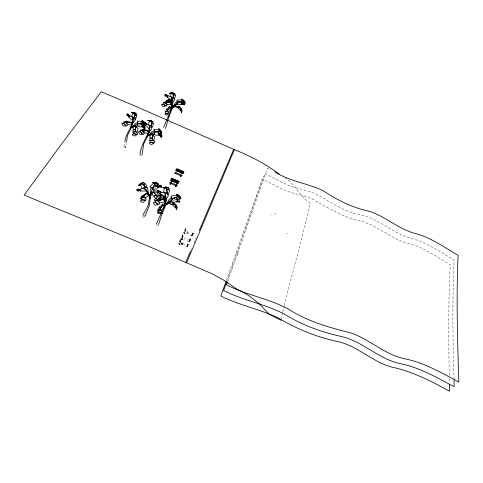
<?xml version="1.0" encoding="UTF-8"?>
<svg xmlns="http://www.w3.org/2000/svg" width="483" height="483" viewBox="0 0 483 483"><rect width="100%" height="100%" fill="white"/><g stroke="black" fill="none" stroke-linecap="round" stroke-linejoin="round"><path stroke-width="0.36" stroke-dasharray="2.42 1.81" d="M125.797 147.532L125.882 146.669L124.662 146.126L123.823 146.657L124.523 147.526L125.797 147.532L126.606 141.567M281.438 318.907L282.646 312.531M282.778 311.819L284.052 306.246M284.209 305.546C292.837 271.446 302.225 237.521 310.454 203.349C299.52 196.309 294.92 183.166 283.334 176.863M123.823 146.657L124.97 141.634M236.718 253.666L250.629 213.915A153.866 10.282 -66.2 0 1 253.243 206.476L264.708 173.904C273.801 177.653 282.169 182.991 291.394 186.426C299.665 189.101 308.353 190.507 316.293 194.184C331.163 202.317 345.273 212.435 362.401 215.382C379.952 219.789 393.295 233.253 410.647 238.228C426.767 242.158 440.073 251.933 454.123 260.12C452.33 299.557 452.68 339.12 454.074 378.575M235.728 256.503L226.998 281.04M227.867 281.046L236.507 256.684M237.757 253.146L253.394 208.294A155.58 10.457 -66.2 0 1 255.996 200.868L267.395 168.362L270.8 169.883M226.479 280.218L247.942 219.385A152.223 10.119 -66.3 0 1 250.568 211.94L262.094 179.308C271.126 183.021 279.44 188.304 288.605 191.709C296.816 194.365 305.443 195.772 313.322 199.413C328.941 208.59 344.548 218.062 362.648 221.504C378.479 226.539 390.995 238.493 407.078 243.064C423.078 246.976 436.318 256.648 450.283 264.756C448.351 301.797 448.49 338.957 449.293 376.04M190.64 250.882L192.029 247.61M193.985 242.997L196.321 237.485M187.495 240.655L188.261 238.886M183.89 245.382L184.415 244.187M187.911 233.905L188.672 232.172M184.476 239.387L185.255 237.624M182.586 244.839L183.377 243.046M275.908 213.112L274.827 214.09M154.433 189.058L156.595 187.054M140.68 154.433L139.847 154.977L140.571 155.864L141.851 155.864M271.235 214.85L270.74 215.08M158.297 196.931L158.611 197.197M172.582 200.831L175.383 200.415M158.303 225.446L156.884 225.519L156.057 224.468M144.598 217.09L143.191 217.042L142.533 216.004M138.76 125.508L140.136 125.604M143.542 215.412L144.815 216.082M158.249 196.768L158.629 197.384M449.401 378.569L449.522 383.11M287.137 233.084L287.15 234.038"/><path stroke-width="0.72" d="M449.546 384.426L449.51 391.254C431.21 381.105 412.536 371.512 391.888 367.128C372.659 362.051 358.326 346.625 339 341.837C317.53 337.46 297.178 329.285 278.407 318.025C259.854 309.114 239.284 305.365 220.87 296.001L226.026 281.48M169.044 116.379L165.572 128.297M135.789 126.673L135.469 131.678L132.722 132.016L133.332 129.855L135.663 129.794L132.873 129.233L134.026 126.226L135.789 126.673L135.469 131.678L137.583 132.789L137.558 134.244L133.719 133.634L133.036 132.354L135.469 131.678L137.039 131.889L138.096 128.569L135.789 126.673L133.676 125.978L134.147 125.852L136.816 127.518M162.197 213.19L158.533 224.758M171.833 99.516L171.918 97.385L173.439 97.24L174.484 98.949L175.601 95.441L173.168 94.505L172.956 93.171L169.509 93.261L172.588 92.899L174.598 93.648L172.956 93.171L170.994 93.901L170.306 96.998M148.492 134.685L148.106 134.516L148.492 134.685L143.717 143.892L141.96 155.158M131.931 126.437L131.551 126.262L131.931 126.437L127.415 135.608L126.606 141.567M149.404 205.16L150.835 192.934L150.189 190.652L151.125 187.706L152.543 187.996L153.352 190.061M181.469 111.042L181.596 109.937M160.447 199.497L160.712 197.571L157.627 199.177L156.112 198.724L157.373 196.303L158.629 195.259L156.637 191.932L153.467 192.264L151.251 193.417L151.378 192.995L152.779 192.651M149.887 195.633L150.328 195.657L149.887 195.633L148.299 205.112L142.877 215.364M170.934 97.047L173.439 97.24L173.168 94.505L175.094 94.909L175.003 93.799L172.956 93.171L173.439 97.24L174.448 99.945L172.974 102.142L172.25 106.266M146.313 193.961L146.409 193.429L149.156 194.655C147.575 193.496 152.725 203.379 148.812 194.474M171.833 108.15L172.117 103.211L170.916 101.502L168.784 99.703L166.381 100.561L169.599 100.066L168.784 99.703L167.824 100.41L168.772 101.961L170.916 101.502L171.888 102.553L171.163 100.621L168.784 99.703L170.916 101.502L169.944 101.895M177.539 104.292L177.967 102.318L176.772 100.253L181.203 99.836L183.087 100.85L184.56 102.843L184.331 101.207L182.489 99.54L183.926 101.025M172.129 199.817L172.371 198.7L171.006 196.08L176.144 195.253L178.312 196.472L180.014 198.616L179.761 196.557L177.647 194.534L180.262 197.034L180.853 198.881L179.761 196.557L176.899 194.015L176.361 194.414L180.05 199.026L177.822 199.37L176.241 197.185L172.371 198.7L171.272 201.043M124.97 141.634C125.218 135.795 130.277 128.75 132.137 124.886L131.08 122.314L126.335 120.998L128.025 122.453L131.08 122.314L131.853 125.079L127.723 124.481L126.196 122.706L123.883 121.716L126.148 121.342L128.025 122.453L126.196 122.706L123.889 122.054L123.527 123.123L126.498 126.141L127.47 125.175L126.196 122.706L131.08 122.314L130.742 122.61L132.082 124.566L130.833 127.512M140.028 154.258C140.656 147.019 145.498 137.963 148.806 133.163L147.792 130.585L143.028 129.275L144.773 130.766L147.792 130.585L148.595 133.405L144.489 132.837L142.95 131.038L140.589 130.03L142.853 129.631L144.773 130.766L142.95 131.038L140.601 130.38L140.251 131.467L143.276 134.54L144.248 133.549L142.95 131.038L147.792 130.585L147.381 130.857L148.704 132.813L147.351 135.765M170.034 184.391L170.318 184.609L172.31 180.678M227.427 282.314L226.533 284.855C246.505 295.185 269.206 298.572 288.912 309.368C307.78 321.551 329.394 327.516 350.906 332.968C369.863 339.368 384.631 354.6 404.585 358.76C424.219 362.642 441.438 372.798 458.85 382.089C457.492 339.875 456.23 297.57 458.065 255.356C443.931 247.091 430.552 237.213 414.317 233.259C398.01 228.634 385.374 216.408 369.32 211.3C352.33 207.775 337.001 199.908 322.638 190.417C307.085 183.154 289.462 181.36 274.833 171.797M236.93 255.501L237.551 253.726M226.775 281.674L223.659 290.512C243.474 300.722 265.958 304.103 285.519 314.777C303.101 325.633 322.644 332.449 342.755 336.802C363.56 342.218 379.034 359.183 400.268 363.651C419.727 367.515 436.825 377.555 454.111 386.738L454.105 379.898M171.405 179.012L172.679 179.736M170.143 183.117L170.306 182.773M171.501 179.217L171.888 178.414L179.175 181.53M171.719 180.479L170.885 182.652M175.715 170.565L182.87 173.808L183.528 172.473M172.666 106.894L169.032 116.777L168.434 116.759M176.869 183.208L177.201 183.262M176.494 185.738L176.156 185.683M181.801 173.288L182.127 173.337M180.654 176.941L180.358 176.808L180.835 175.51L181.433 175.77M181.536 175.589L181.409 175.842M183.184 173.174L176.041 169.931M181.916 111.271L181.457 111.712L181.777 109.979L181.481 108.79L181.916 111.271L181.288 112.756L181.403 111.597M163.616 127.427L172.292 106.719M166.279 203.615L162.179 213.721L161.485 213.752M179.61 244.344C180.256 245.34 178.692 244.108 179.694 244.422M181.952 239.079C182.598 240.069 181.047 238.844 182.043 239.157M144.876 216.414L149.301 205.643M184.554 233.241C185.194 234.231 183.655 233.005 184.639 233.319M181.717 244.476L182 243.178M182.151 244.658L182.435 243.36M187.054 233.549L187.579 231.713M192.512 233.102L191.999 234.943M188.159 244.338L187.362 246.837L187.899 244.935M189.402 241.458L190.688 239.139L189.656 240.866M190.362 251.54L185.738 262.45L211.995 273.728L224.432 280.557L236.096 288.617L248.34 295.282L259.395 303.801L269.055 314.282L281.172 320.326M199.238 230.608L233.694 149.35C250.019 155.949 265.765 163.815 279.754 174.568M186.064 246.517L186.716 246.789M187.108 244.114L187.676 244.271M188.358 241.234L189.004 241.506M190.894 235.384L191.534 235.65M189.469 240.788L190.018 238.856M181.789 243.015L181.185 243.867M185.231 231.81L185.11 231.508L185.297 231.755M156.353 223.81L165.844 203.428M180.038 241.536L180.66 239.773L179.875 242.031M182.761 235.438L182.157 236.797L183.069 234.756M185.061 230.3L185.587 228.761L184.76 230.971M154.041 133.664L154.892 131.811L153.926 129.263L158.291 129.48L160.036 130.947L161.038 133.127L161.02 131.279L159.408 129.124L161.159 131.781L161.473 133.501L161.02 131.279L158.901 128.532L158.533 128.786L160.036 130.947L161.026 133.495L159.239 133.386L158.273 131.195L154.892 131.811L154.011 132.958M133.236 122.368L132.445 120.261L133.121 117.49L134.679 117.665L134.745 114.598L136.49 115.214L136.466 113.843L134.679 113.034L134.745 114.598L136.912 115.866L135.337 119.476L134.679 117.665L131.569 116.771L132.626 113.451L134.679 113.034L136.079 113.602L134.196 112.418L131.141 112.328L131.889 112.805L134.679 113.034L135.107 120.454L133.236 122.368L131.515 125.978M176.011 185.212L175.401 186.776L175.709 186.909L177.339 183.618M182.296 173.023L182.103 173.415L182.333 173.005M171.67 180.497L171.465 180.902L171.803 180.956M176.693 170.626L176.826 171.067M175.504 173.312L175.957 173.113L175.226 173.107M176.072 169.871L176.398 169.237L183.582 172.322M153.129 134.099L150.406 133.809L151.614 131.944L154.186 130.694L154.892 131.811L160.036 130.947L158.273 131.195L158.877 133.966M166.611 198.525L168.313 195.929L167.142 192.94L166.623 187.658L163.441 188.086L162.65 187.694L166.218 187.024L168.537 187.893L166.623 187.658L164.353 188.642L163.52 192.687L167.142 192.94L168.35 194.782L169.672 190.29L166.846 189.427L166.623 187.658L169.002 188.074L169.086 189.65L166.846 189.427L167.142 192.94L165.385 193.122L165.252 196.37L166.611 198.525L165.802 202.872M157.017 200.777L158.545 198.652L160.875 196.666L159.746 195.53L157.373 196.303L155.611 198.712L154.306 196.587L155.967 194.721L153.467 192.264L151.753 193.327L153.461 196.472L155.967 194.721L157.373 196.303L153.467 192.264L154.862 192.119L153.473 192.476M140.559 183.896L138.766 185.273L140.885 183.329L143.24 182.797L141.779 183.407L139.49 185.369L138.518 185.587L140.885 183.329L142.606 183.178M150.762 193.001L151.891 192.053M161.081 213.238L161.521 212.9M168.078 116.349L168.458 116.113M159.215 195.838L161.678 195.011M160.99 194.975L159.058 195.881L161.835 194.836L165.391 198.459M159.505 196.038L161.201 195.681M168.042 100.005L166.508 100.603L166.744 101.001L168.205 100.82M175.48 106.689L178.831 106.646L181.777 109.979L181.367 111.784L180.618 110.42L180.865 108.916L178.988 107.141L179.048 106.194L181.777 109.979L180.865 108.916L180.262 110.402L177.792 107.757L178.988 107.141L177.08 107.649L175.48 106.689L172.461 107.637M165.856 187.283L163.157 187.543L166.218 187.024L167.438 187.549M172.256 93.34L169.944 93.231L172.588 92.899L173.632 93.509M170.994 201.622L168.054 201.918C161.902 209.29 169.044 202.009 169.002 199.576L171.477 197.613L172.371 198.7L178.312 196.472L176.241 197.185L177.49 200.101M180.998 103.954L182.381 103.815L181.3 101.285L177.967 102.318L176.772 104.908L174.218 105.24C168.935 112.473 174.816 105.511 175.033 103.241L177.183 101.478L177.967 102.318L183.087 100.85L184.591 103.169L183.311 103.211M160.278 198.93L163.677 199.117L164.425 200.626L165.669 201.665L165.802 201.248L163.677 199.117L157.875 200.843L155.321 200.632L155.043 201.942L157.79 204.714L155.224 205.287L153.606 203.506L153.666 202.292L155.677 202.486L158.804 204.659L159.728 203.331L157.875 200.843L155.278 200.246L157.826 199.256L160.012 200.083L158.539 199.123M147.424 136.001L150.406 133.809M133.652 112.581L131.521 112.291L134.196 112.418L135.041 113.1M135.814 125.773L133.803 125.562C126.504 130.633 134.57 126.148 134.992 123.726L137.528 122.489L138.216 123.588L143.379 122.785L144.399 124.946L144.405 123.135L144.876 125.338L144.58 123.648M146.935 194.088L148.184 194.347M179.555 240.951L180.636 241.403M178.487 243.341L179.567 243.794M183.455 232.251L184.518 232.697M180.841 238.083L181.916 238.536M179.048 181.487L171.737 178.36L170.614 180.606L177.949 183.739L178.336 182.93L171 179.797L174.309 181.312M177.81 181.294L178.112 181.421M171.368 179.078L178.692 182.206M174.007 180.304L175.341 180.871M177.333 181.723L178.668 182.296M176.307 182.163L177.641 182.731M169.956 182.206L177.285 185.339M169.563 183.021L176.905 186.148M176.748 168.543L184.035 171.7M182.683 171.507L183.087 171.7M176.017 170.022L178.632 171.145M180.594 171.984L183.214 173.107M175.009 172.298L182.212 175.383M174.629 173.083L181.843 176.174M152.501 135.186L153.588 135.856L152.574 135.011L150.4 134.292L151.94 134.829M150.938 121.082L148.046 120.321L150.726 120.442L152.634 121.631L147.677 120.37L150.726 120.442L151.964 121.456M157.138 186.553L154.524 184.923L152.543 187.996L152.731 189.239M163.846 200.059L165.252 201.236C165.711 209.96 164.637 201.29 165.651 199.225L161.835 194.836L160.712 195.814L161.781 197.988L164.262 197.348L163.139 197.855L163.665 199.509M170.559 103.791L171.773 104.847M170.934 103.151L172.274 104.491L171.972 107.975L172.274 104.491L170.481 102.046L165.506 102.982L163.284 102.921L163.055 103.936L166.315 106.133L167.106 105.046L165.506 102.982L163.242 102.619L165.434 101.919L167.335 102.511L165.621 101.623L170.481 102.046L171.604 104.443L167.287 104.4L165.506 102.982L170.481 102.046L170.487 102.704M143.982 122.597L142.304 120.424L141.917 120.659L144.387 125.308L142.576 125.175L141.604 123.008L138.216 123.588L137.287 121.088L141.664 121.336L143.379 122.785L141.604 123.008L142.056 125.061M180.165 242.599L180.256 242.979L180.129 242.671M182.508 237.34L182.598 237.721L182.477 237.413M144.006 122.61L142.823 121.016L143.862 122.591M182.671 103.235L181.3 101.285L183.087 100.85L181.391 99.196L181.843 99.027L184.331 101.207L185.273 103.332L184.754 101.841M172.19 100.869L172.974 102.142M164.576 195.844L164.987 197.155M176.41 208.137L176.259 209.755L176.983 208.004L176.482 205.13L176.814 206.706L176.446 208.722L176.983 208.004L176.627 206.283M155.435 201.248A1.709 1.141 19.1 0 1 154.343 200.161A1.709 1.141 19.1 0 1 154.88 199.147M151.36 122.682L151.753 128.635C139.69 145.673 152.743 131.285 149.078 128.46L149.772 125.652L151.348 125.822L151.988 127.645L153.516 123.956L151.36 122.682L151.264 121.088L149.205 121.523L148.209 124.928L151.348 125.822L151.264 121.088L153.02 121.879L153.087 123.286L151.36 122.682M154.421 141.229L154.391 142.702L150.563 142.117L149.881 140.819L152.326 140.13L153.872 140.318L154.874 136.912L152.574 135.011L150.768 134.552L149.694 137.649L152.495 138.198L152.326 140.13L154.421 141.229M152.574 135.011L152.495 138.198L150.165 138.277L149.561 140.481L152.326 140.13L152.574 135.011M167.692 95.731L167.649 97.469L170.837 99.631L172.135 99.124L171.876 97.814L172.25 99.963L172.057 107.021L172.298 102.722L171.38 101.412L172.135 99.124L171.356 96.872L165.343 95.018L166.436 94.74L165.385 94.469L164.691 95L165.138 96.256L165.923 96.02L165.989 95.03L165.343 95.018L166.732 95.018L168.102 95.737L165.989 95.03L167.058 97.506L167.692 95.731M160.447 191.962L160.392 194.063L164.087 196.43L165.603 195.567L165.313 193.87L165.76 196.158L165.584 203.681L165.826 199.268L164.727 198.284L165.603 195.567L164.715 192.783L160.863 192.258L157.724 191.183L159.004 190.713L157.79 190.344L156.975 191.165L157.476 192.777L158.394 192.457L158.478 191.208L157.724 191.183L159.342 191.075L160.936 191.793L160.863 192.258L158.478 191.208L159.263 193.955L159.704 194.214L160.447 191.962M161.195 134.854L161.576 136.188L160.441 136.472L161.05 137.546L161.986 136.641L161.793 134.986L161.195 134.854M161.853 104.346L161.805 105.336L163.212 106.749L165.44 106.194L163.604 104.334L161.853 104.346M165.657 201.326L165.488 204.714L165.657 201.326M129.867 115.503L129.849 115.89L132.777 117.073L133.223 119.627L132.064 121.794L132.475 122.863C127.79 135.439 134.316 118.824 133.121 118.118L133.223 119.627L131.956 120.074L129.209 117.351L129.547 115.558L127.331 114.38L128.412 114.217L127.367 113.674L126.667 114.223L126.969 115.703L127.784 115.6L127.989 114.537L128.665 117.351L129.547 115.558L129.849 115.89L127.331 114.38L128.677 114.586L129.867 115.503M144.393 126.564L144.755 127.88L143.614 128.146L144.224 129.209L145.172 128.327L144.997 126.709L144.393 126.564M173.663 202.486L173.572 203.868L176.814 206.706L176.337 208.855L175.462 207.461L175.752 205.643L173.572 203.868L173.403 203.174L171.067 202.926L166.007 204.291L169.521 203.415L171.368 204.569L173.572 203.868L172.19 204.671L175.045 207.515L175.752 205.643L176.814 206.706L176.156 205.209L173.663 202.486M149.808 126.304L149.108 131.092L147.677 134.884L149.108 131.092L148.776 130.048L149.941 127.844L149.808 126.304M136.882 189.517L136.804 190.465L138.204 191.383L138.742 190.676L138.06 189.698L137.432 190.085L138.108 189.131L136.882 189.517M162.795 204.158L162.711 205.136L159.583 209.978L157.832 210.377L158.11 211.62L160.839 212.822L159.36 213.891L157.7 212.973L157.319 212.013L161.479 212.46L161.63 211.125L159.583 209.978L157.669 210.033L158.973 208.04L160.688 208.179L162.711 205.136L162.391 204.484L158.949 207.406L160.688 208.179L159.583 209.978L161.467 210.232L164.564 207.05L162.711 205.136L163.713 205.969L164.83 205.106L164.745 203.911L162.795 204.158M169.684 106.803L166.931 111.525L165.403 112.026L165.639 113.113L168.006 114.121L166.713 115.208L165.271 114.447L164.945 113.59L168.561 113.765L168.694 112.539L166.931 111.525L165.258 111.736L166.394 109.961L167.885 109.967L169.636 107.389L169.346 107.003L166.369 109.436L167.885 109.967L166.931 111.525L168.561 111.772L171.236 109.061L169.636 107.389L170.499 108.138L171.453 107.631L171.362 106.749L169.684 106.803M152.827 182.453L152.785 182.912L158.032 184.258L156.552 182.888L153.654 182.508L157.005 183.172L158.611 184.222L156.552 182.888L152.827 182.453M166.43 204.122L168.199 202.238L166.43 204.122M172.799 107.341L174.363 105.185L172.799 107.341M152.199 188.69L150.503 196.472L151.59 192.488L152.99 191.787L154.18 190.338L152.851 189.125L152.694 188.116L152.199 188.69M144.707 122.724L144.52 123.805L143.699 123.92L143.379 122.404L144.055 121.831L145.117 122.386L144.043 122.567L149.464 125.242L149.941 127.844L148.698 128.321L145.944 125.574L146.277 123.751L144.043 122.567L145.389 122.767L146.572 123.684L145.413 125.586L144.707 122.724M138.863 131.515L138.669 132.571L139.931 134.425L142.358 134.401L140.794 132.064L138.863 131.515M122.169 123.177L121.97 124.209L123.201 126.033L125.592 126.009L124.053 123.708L122.169 123.177M153.322 187.193L152.851 189.125L155.206 190.272L156.794 189.052L157.977 186.74L161.008 186.094L160.404 187.187L161.69 187.525L161.66 186.118L160.199 185.025L159.668 185.381L160.362 186.07L158.074 184.79L157.675 185.224L158.424 186.529L157.343 186.033L153.322 187.193M148.414 135.427L150.817 134.129L148.414 135.427M134.147 125.852L131.823 127.301L134.147 125.852M178.022 199.364L177.551 200.958L174.55 202.178L172.401 202.305L171.374 199.914L171.996 198.942L171.489 199.111L166.14 204.695L168.796 201.997L170.004 202.262L171.592 201.749L171.374 199.914L173.125 198.513L177.195 199.871L177.551 200.958L179.513 201.683L178.613 199.225L178.022 199.364M151.378 192.995L150.605 196.001L151.378 192.995M177.05 200.874L176.693 202.051L180.105 202.081L177.05 200.874M182.049 103.664L181.741 104.642L184.687 104.787L182.049 103.664L179.887 104.702L178.034 104.757L177.128 102.909L177.659 102.191L172.534 107.938L174.87 105.101L177.321 104.358L177.128 102.909L178.632 101.859L182.157 103.006L182.477 103.73L184.18 104.4L183.383 102.487L182.87 102.613L182.477 103.73L182.049 103.664M160.03 133.441L159.601 134.745L161.165 135.741L160.573 133.429L160.03 133.441M143.252 125.175L142.787 126.443L144.345 127.434L143.789 125.169L143.252 125.175M202.069 226.165L186.571 262.849C133 238.916 78.264 217.736 24.15 195.06L61.136 144.592L101.267 91.746L135.113 106.049L234.4 149.658L202.069 226.165M191.956 235.541L193.2 233.325L191.956 235.541M145.938 189.68L145.359 190.99L141.175 190.96L140.028 189.3L138.06 189.698L140.776 191.365L140.028 189.3L143.59 188.044L145.938 189.68L146.741 192.27L147.804 192.838C153.679 206.392 146.198 188.243 144.665 188.599L145.938 189.68M179.459 244.32L179.791 244.549L179.459 244.32M181.801 239.055L182.139 239.284L181.801 239.055M184.403 233.223L184.735 233.446L184.403 233.223M159.173 134.582L158.702 135.536L161.576 136.188L159.173 134.582L156.848 135.258L154.989 134.974L154.27 132.698L154.856 131.962L154.186 132.01L147.955 135.868L151.251 134.02L152.592 134.485L154.294 134.34L154.27 132.698L155.888 131.799L159.263 133.731L159.601 134.745L159.173 134.582M142.364 126.28L141.893 127.222L144.755 127.88L142.364 126.28L140.046 126.938L138.198 126.649L137.516 124.421L138.12 123.708L137.492 123.769L131.424 127.615L134.606 125.755L135.874 126.19L137.522 126.033L137.516 124.421L139.146 123.551L142.485 125.459L142.787 126.443L142.364 126.28M171.362 106.749L172.105 108.011L171.362 106.749M164.745 203.911L165.639 204.774L164.745 203.911M141.779 183.407L140.559 185.303L142.4 188.672L145.455 186.981L147.339 187.905L145.679 183.908L143.071 184.56L141.779 183.407L143.723 182.695L144.846 183.721L143.071 184.56L147.919 188.847L147.985 191.787L149.47 196.02L147.985 191.787L145.757 190.743L144.133 188.044L145.455 186.981L141.779 183.407M155.611 183.377L152.543 187.996L149.796 186.83L153.159 183.625L155.611 183.377L158.321 184.542L156.951 185.834L154.524 184.923L155.611 183.377M141.936 196.442L140.529 198.459L143.089 197.438L145.624 197.662L149.175 194.987L146.409 193.429L141.803 196.038L144.254 195.85L146.409 193.429L143.089 197.438L140.807 198.718L141.374 199.823L146.005 199.89L145.987 198.392L143.089 197.438L144.254 195.85L141.936 196.442M145.208 200.481L143.391 202.347L141.018 201.876L140.36 200.916L142.244 199.871L145.208 200.481M161.008 186.094L158.382 187.827L157.977 186.74L161.008 186.094M138.603 189.215L137.432 190.085L140.511 189.33L138.603 189.215M153.672 143.167L151.722 144.556L149.615 143.741L149.096 142.733L151.517 142.394L153.672 143.167M136.84 134.697L134.902 136.061L132.795 135.24L132.276 134.238L134.666 133.912L136.84 134.697M163.677 199.117L157.875 200.843L159.939 202.474L164.963 202.075L163.677 199.117"/></g></svg>
